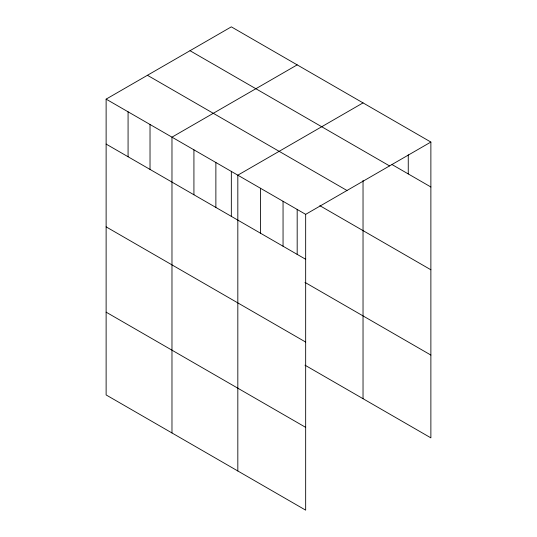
<?xml version="1.0" encoding="UTF-8"?>
<svg xmlns="http://www.w3.org/2000/svg" width="537" height="537" viewBox="0 0 537 537"><rect width="100%" height="100%" fill="white"/><g stroke="black" fill="none" stroke-linecap="round" stroke-linejoin="round"><path stroke-width="0.81" d="M106.125 99.137L305.667 214.35L305.667 510.15L106.125 394.943L106.125 99.137L231.333 26.85L430.875 142.057L430.875 437.863L304.969 365.167M297.183 64.87L171.974 137.157L171.974 432.963M363.032 102.889L237.824 175.176L237.824 470.983M305.667 214.35L430.875 142.057M392.01 164.55L430.875 186.99M190.011 50.706L389.56 165.913M147.44 75.281L346.989 190.494M319.837 205.671L430.875 269.782M106.125 144.077L305.667 259.284M304.969 282.381L430.875 355.071M106.125 226.862L305.667 342.069M106.125 312.158L305.667 427.365M408.261 154.797L408.261 173.934M363.032 180.432L363.032 398.689M297.183 209.316L297.183 254.471M283.053 201.288L283.053 246.228M260.438 188.232L260.438 233.165M231.333 171.296L231.333 216.451M215.874 162.503L215.874 207.436M193.924 149.83L193.924 194.763M150.024 124.483L150.024 169.417M128.075 111.81L128.075 156.75"/></g></svg>
